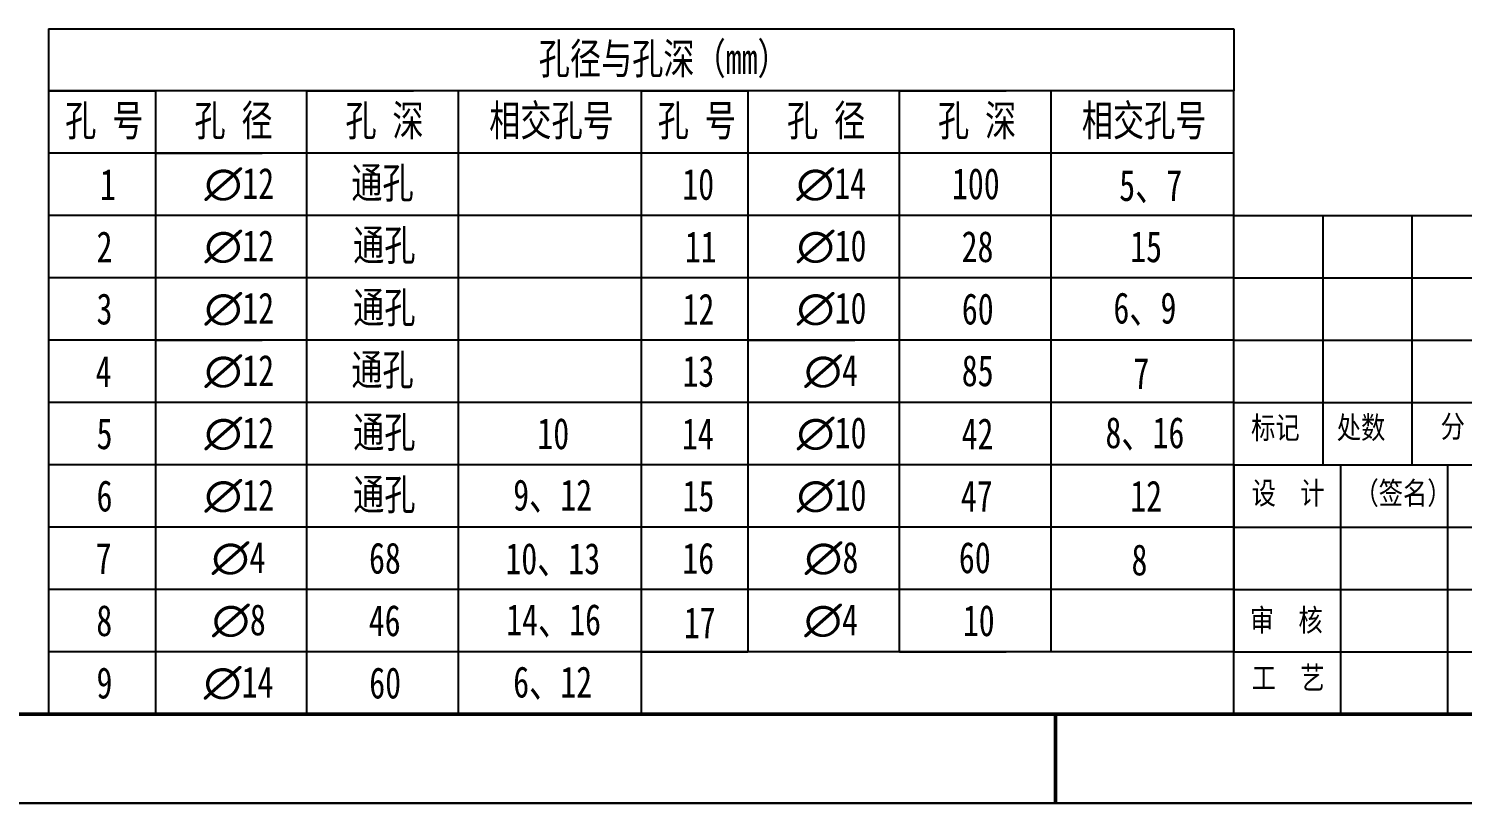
# Model space of a CAD drawing. Header units: millimetres. Extents: x 786 to 1206, y 249 to 546.
# Drawn here: x 880.5 to 1041.5, y 248.9 to 335.9 of the extents above; entities that cross this region are included whole.
import ezdxf

# ---------------------------------------------------------------- set-up
doc = ezdxf.new("R2010")
doc.units = ezdxf.units.MM
doc.layers.add('总内框线', color=7, linetype='Continuous', lineweight=50)
doc.layers.add('总外框线', color=7, linetype='Continuous', lineweight=30)
doc.styles.add('陈杰（2）', font='gbenor.shx', dxfattribs={"width": 0.8, "bigfont": 'gbcbig.shx'})

msp = doc.modelspace()

# ---------------------------------------------------------------- linework, layer by layer
for p, q in [((882.7615, 335.9074), (1015.8448, 335.9074)), ((882.7615, 335.9074), (882.7615, 258.9074)), ((1015.8448, 335.9074), (1015.8448, 328.9074)), ((949.3031, 328.9074), (882.7615, 328.9074)), ((882.7615, 328.9074), (894.7615, 328.9074)), ((949.3031, 328.9074), (882.7615, 328.9074)), ((882.7615, 328.9074), (894.7615, 328.9074)), ((894.7615, 328.9074), (894.7615, 300.9074)), ((911.7615, 300.9074), (911.7615, 328.9074)), ((911.7615, 328.9074), (923.7615, 328.9074)), ((911.7615, 328.9074), (923.7615, 328.9074)), ((928.7615, 328.9074), (928.7615, 300.9074)), ((949.3031, 328.9074), (949.3031, 300.9074)), ((1015.8448, 328.9074), (949.3031, 328.9074)), ((949.3031, 328.9074), (961.3031, 328.9074)), ((1015.8448, 328.9074), (949.3031, 328.9074)), ((949.3031, 328.9074), (961.3031, 328.9074)), ((961.3031, 328.9074), (961.3031, 300.9074)), ((978.3031, 300.9074), (978.3031, 328.9074)), ((978.3031, 328.9074), (990.3031, 328.9074)), ((978.3031, 328.9074), (990.3031, 328.9074)), ((995.3031, 328.9074), (995.3031, 300.9074)), ((1015.8448, 258.9074), (1015.8448, 328.9074)), ((1015.8448, 321.9074), (882.7615, 321.9074)), ((894.7615, 321.9074), (906.7615, 321.9074)), ((949.3031, 314.9074), (882.7615, 314.9074)), ((1015.8448, 314.9074), (949.3031, 314.9074)), ((1015.8448, 314.9074), (1195.8448, 314.9074)), ((1015.8448, 258.9074), (1015.8448, 314.9074)), ((1025.8448, 314.9074), (1025.8448, 286.9074)), ((1035.8448, 314.9074), (1035.8448, 286.9074)), ((949.3031, 307.9074), (882.7615, 307.9074)), ((894.7615, 307.9074), (894.7615, 279.9074)), ((911.7615, 279.9074), (911.7615, 307.9074)), ((928.7615, 307.9074), (928.7615, 279.9074)), ((1015.8448, 307.9074), (949.3031, 307.9074)), ((949.3031, 307.9074), (949.3031, 279.9074)), ((949.3031, 307.9074), (949.3031, 279.9074)), ((961.3031, 307.9074), (961.3031, 279.9074)), ((978.3031, 279.9074), (978.3031, 307.9074)), ((995.3031, 307.9074), (995.3031, 279.9074)), ((1015.8448, 307.9074), (1095.8448, 307.9074)), ((949.3031, 300.9074), (882.7615, 300.9074)), ((894.7615, 300.9074), (906.7615, 300.9074)), ((1015.8448, 300.9074), (949.3031, 300.9074)), ((961.3031, 300.9074), (973.3031, 300.9074)), ((1015.8448, 300.9074), (1095.8448, 300.9074)), ((949.3031, 293.9074), (882.7615, 293.9074)), ((1015.8448, 293.9074), (949.3031, 293.9074)), ((1015.8448, 293.9074), (1095.8448, 293.9074)), ((949.3031, 286.9074), (882.7615, 286.9074)), ((894.7615, 286.9074), (894.7615, 258.9074)), ((911.7615, 258.9074), (911.7615, 286.9074)), ((928.7615, 286.9074), (928.7615, 258.9074)), ((949.3031, 286.9074), (949.3031, 258.9074)), ((1015.8448, 286.9074), (949.3031, 286.9074)), ((961.3031, 286.9074), (961.3031, 265.9074)), ((978.3031, 265.9074), (978.3031, 286.9074)), ((995.3031, 286.9074), (995.3031, 265.9074)), ((1015.8448, 286.9074), (1145.8448, 286.9074)), ((1015.8448, 286.9074), (1015.8448, 265.9074)), ((1027.8448, 286.9074), (1027.8448, 258.9074)), ((1039.8448, 286.9074), (1039.8448, 258.9074)), ((1015.8448, 279.9074), (882.7615, 279.9074)), ((1015.8448, 279.9074), (1095.8448, 279.9074)), ((1015.8448, 272.9074), (1015.8448, 279.9074)), ((949.3031, 272.9074), (882.7615, 272.9074)), ((1015.8448, 272.9074), (949.3031, 272.9074)), ((1015.8448, 272.9074), (1095.8448, 272.9074)), ((949.3031, 265.9074), (882.7615, 265.9074)), ((1015.8448, 265.9074), (949.3031, 265.9074)), ((949.3031, 265.9074), (961.3031, 265.9074)), ((1015.8448, 265.9074), (949.3031, 265.9074)), ((978.3031, 265.9074), (990.3031, 265.9074)), ((1015.8448, 265.9074), (1095.8448, 265.9074)), ((882.7615, 258.9074), (1015.8448, 258.9074)), ((1195.8448, 258.9074), (1015.8448, 258.9074))]:
    msp.add_line(p, q)
at = {"layer": '总内框线'}
for p, q in [((1195.8448, 258.9074), (795.8448, 258.9074)), ((995.8448, 248.9074), (995.8448, 258.9074))]:
    msp.add_line(p, q, dxfattribs=at)
at = {"layer": '总外框线'}
msp.add_line((1205.8448, 248.9074), (785.8448, 248.9074), dxfattribs=at)

# ---------------------------------------------------------------- texts
at = {"char_height": 3.5}
for s, width, heights, insert, attachment_point in [('\\A1;{\\fHYSWLongFangSong|b0|i0|c134|p2;孔径与孔深（mm）}', 135.083304, [7], (951.8426, 332.3195), 5), ('\\pi1.86853;{\\fHYSWLongFangSong|b0|i0|c134|p2;孔 号}', 12, [0], (882.7615, 325.4074), 4), ('\\pi4.38322;{\\fHYSWLongFangSong|b0|i0|c134|p2;孔 径}', 17, [0], (894.7615, 325.4074), 4), ('\\pi4.33916;{\\fHYSWLongFangSong|b0|i0|c134|p2;孔 深}', 17, [0], (911.7615, 325.4074), 4), ('\\pi3.48621;{\\fHYSWLongFangSong|b0|i0|c134|p2;相交孔号}', 20.541652, [0], (928.7615, 325.4074), 4), ('\\pi1.86853;{\\fHYSWLongFangSong|b0|i0|c134|p2;孔 号}', 12, [0], (949.3031, 325.4074), 4), ('\\pi4.38322;{\\fHYSWLongFangSong|b0|i0|c134|p2;孔 径}', 17, [0], (961.3031, 325.4074), 4), ('\\pi4.33916;{\\fHYSWLongFangSong|b0|i0|c134|p2;孔 深}', 17, [0], (978.3031, 325.4074), 4), ('\\pi3.48621;{\\fHYSWLongFangSong|b0|i0|c134|p2;相交孔号}', 20.541652, [0], (995.3031, 325.4074), 4), ('{\\fHYSWLongFangSong|b0|i0|c134|p2;通孔}', 17, [0], (920.2615, 318.4074), 5), ('\\pi5.79196;{\\fHYSWLongFangSong|b0|i0|c134|p2;1}', 12, [0], (882.7615, 318.4074), 4), ('\\pi5.50175;{\\fISOCPEUR|b0|i0|c0|p34;∅\\fHYSWLongFangSong|b0|i0|c134|p2;12}', 17, [0], (894.7615, 318.4074), 4), ('\\pi4.62692;{\\fHYSWLongFangSong|b0|i0|c134|p2;10}', 12, [0], (949.3031, 318.4074), 4), ('\\pi5.42832;{\\fISOCPEUR|b0|i0|c0|p34;∅\\fHYSWLongFangSong|b0|i0|c134|p2;14}', 17, [0], (961.3031, 318.4074), 4), ('\\pi6.24825;{\\fHYSWLongFangSong|b0|i0|c134|p2;100}', 17, [0], (977.9628, 318.47), 4), ('\\pi6.96418;{\\fHYSWLongFangSong|b0|i0|c134|p2;5、7}', 20.541652, [0], (996.0231, 318.1778), 4), ('\\pi5.3979;{\\fHYSWLongFangSong|b0|i0|c134|p2;2}', 12, [3.5], (882.7615, 311.4074), 4), ('\\pi5.50175;{\\fISOCPEUR|b0|i0|c0|p34;∅\\fHYSWLongFangSong|b0|i0|c134|p2;12}', 17, [0], (894.7615, 311.4074), 4), ('\\pi5.20804;{\\fHYSWLongFangSong|b0|i0|c134|p2;通孔}', 17, [0], (911.7615, 311.4074), 4), ('\\pi4.91329;{\\fHYSWLongFangSong|b0|i0|c134|p2;11}', 12, [3.5], (949.3031, 311.4074), 4), ('\\pi5.47483;{\\fISOCPEUR|b0|i0|c0|p34;∅\\fHYSWLongFangSong|b0|i0|c134|p2;10}', 17, [0], (961.3031, 311.4074), 4), ('\\pi6.99231;{\\fHYSWLongFangSong|b0|i0|c134|p2;28}', 17, [0], (978.3031, 311.4074), 4), ('\\pi8.91978;{\\fHYSWLongFangSong|b0|i0|c134|p2;15}', 20.541652, [0], (995.3031, 311.4074), 4), ('\\pi5.39301;{\\fHYSWLongFangSong|b0|i0|c134|p2;3}', 12, [0], (882.7615, 304.4074), 4), ('\\pi5.50175;{\\fISOCPEUR|b0|i0|c0|p34;∅\\fHYSWLongFangSong|b0|i0|c134|p2;12}', 17, [0], (894.7615, 304.4074), 4), ('\\pi5.20804;{\\fHYSWLongFangSong|b0|i0|c134|p2;通孔}', 17, [0], (911.7615, 304.4074), 4), ('\\pi4.65385;{\\fHYSWLongFangSong|b0|i0|c134|p2;12}', 12, [0], (949.3031, 304.4074), 4), ('\\pi5.47483;{\\fISOCPEUR|b0|i0|c0|p34;∅\\fHYSWLongFangSong|b0|i0|c134|p2;10}', 17, [0], (961.3031, 304.4074), 4), ('\\pi7.01678;{\\fHYSWLongFangSong|b0|i0|c134|p2;60}', 17, [0], (978.3031, 304.4074), 4), ('\\pi7.03516;{\\fHYSWLongFangSong|b0|i0|c134|p2;6、9}', 20.541652, [0], (995.3031, 304.4074), 4), ('{\\fHYSWLongFangSong|b0|i0|c134|p2;通孔}', 17, [0], (920.2615, 297.4074), 5), ('\\pi5.28776;{\\fHYSWLongFangSong|b0|i0|c134|p2;4}', 12, [0], (882.7615, 297.4074), 4), ('\\pi5.50175;{\\fISOCPEUR|b0|i0|c0|p34;∅\\fHYSWLongFangSong|b0|i0|c134|p2;12}', 17, [0], (894.7615, 297.4074), 4), ('\\pi4.64406;{\\fHYSWLongFangSong|b0|i0|c134|p2;13}', 12, [0], (949.3031, 297.4074), 4), ('\\pi6.30699;{\\fISOCPEUR|b0|i0|c0|p34;∅\\fHYSWLongFangSong|b0|i0|c134|p2;4}', 17, [0], (961.3031, 297.4074), 4), ('\\pi7.01678;{\\fHYSWLongFangSong|b0|i0|c134|p2;85}', 17, [0], (978.2929, 297.471), 4), ('\\pi9.56838;{\\fHYSWLongFangSong|b0|i0|c134|p2;7}', 20.541652, [0], (995.0136, 297.1842), 4), ('\\pi5.3979;{\\fHYSWLongFangSong|b0|i0|c134|p2;5}', 12, [3.5], (882.7615, 290.4074), 4), ('\\pi5.50175;{\\fISOCPEUR|b0|i0|c0|p34;∅\\fHYSWLongFangSong|b0|i0|c134|p2;12}', 17, [0], (894.7615, 290.4074), 4), ('\\pi5.20804;{\\fHYSWLongFangSong|b0|i0|c134|p2;通孔}', 17, [0], (911.7615, 290.4074), 4), ('\\pi8.89775;{\\fHYSWLongFangSong|b0|i0|c134|p2;10}', 20.541652, [0], (928.7615, 290.4074), 4), ('\\pi4.58042;{\\fHYSWLongFangSong|b0|i0|c134|p2;14}', 12, [3.5], (949.3031, 290.4074), 4), ('\\pi5.47483;{\\fISOCPEUR|b0|i0|c0|p34;∅\\fHYSWLongFangSong|b0|i0|c134|p2;10}', 17, [0], (961.3031, 290.4074), 4), ('\\pi6.98252;{\\fHYSWLongFangSong|b0|i0|c134|p2;42}', 17, [0], (978.3031, 290.4074), 4), ('\\pi6.13936;{\\fHYSWLongFangSong|b0|i0|c134|p2;8、16}', 20.541652, [0], (995.3031, 290.4074), 4), ('\\pi5.3979;{\\fHYSWLongFangSong|b0|i0|c134|p2;6}', 12, [0], (882.7615, 283.4074), 4), ('\\pi5.50175;{\\fISOCPEUR|b0|i0|c0|p34;∅\\fHYSWLongFangSong|b0|i0|c134|p2;12}', 17, [0], (894.7615, 283.4074), 4), ('\\pi5.20804;{\\fHYSWLongFangSong|b0|i0|c134|p2;通孔}', 17, [0], (911.7615, 283.4074), 4), ('\\pi6.18097;{\\fHYSWLongFangSong|b0|i0|c134|p2;9、12}', 20.541652, [0], (928.7615, 283.4074), 4), ('\\pi4.64895;{\\fHYSWLongFangSong|b0|i0|c134|p2;15}', 12, [0], (949.3031, 283.4074), 4), ('\\pi5.47483;{\\fISOCPEUR|b0|i0|c0|p34;∅\\fHYSWLongFangSong|b0|i0|c134|p2;10}', 17, [0], (961.3031, 283.4074), 4), ('\\pi6.9042;{\\fHYSWLongFangSong|b0|i0|c134|p2;47}', 17, [0], (978.3031, 283.4074), 4), ('\\pi8.92467;{\\fHYSWLongFangSong|b0|i0|c134|p2;12}', 20.541652, [0], (995.3031, 283.4074), 4), ('\\pi5.29755;{\\fHYSWLongFangSong|b0|i0|c134|p2;7}', 12, [0], (882.7615, 276.4074), 4), ('\\pi6.30699;{\\fISOCPEUR|b0|i0|c0|p34;∅\\fHYSWLongFangSong|b0|i0|c134|p2;4}', 17, [0], (894.7615, 276.4074), 4), ('\\pi7.01678;{\\fHYSWLongFangSong|b0|i0|c134|p2;68}', 17, [0], (911.7376, 276.4231), 4), ('\\pi5.40509;{\\fHYSWLongFangSong|b0|i0|c134|p2;10、13}', 20.541652, [0], (928.666, 276.2586), 4), ('\\pi4.63182;{\\fHYSWLongFangSong|b0|i0|c134|p2;16}', 12, [0], (949.3031, 276.4074), 4), ('\\pi6.3535;{\\fISOCPEUR|b0|i0|c0|p34;∅\\fHYSWLongFangSong|b0|i0|c134|p2;8}', 17, [0], (961.3031, 276.4074), 4), ('\\pi7.01678;{\\fHYSWLongFangSong|b0|i0|c134|p2;60}', 17, [0], (977.9695, 276.4803), 4), ('\\pi7.87098;{\\fHYSWLongFangSong|b0|i0|c134|p2;8}', 17, [0], (996.4993, 276.2275), 4), ('\\pi5.37098;{\\fHYSWLongFangSong|b0|i0|c134|p2;8}', 12, [3.5], (882.7615, 269.4074), 4), ('\\pi6.3535;{\\fISOCPEUR|b0|i0|c0|p34;∅\\fHYSWLongFangSong|b0|i0|c134|p2;8}', 17, [0], (894.7615, 269.4074), 4), ('\\pi6.96049;{\\fHYSWLongFangSong|b0|i0|c134|p2;46}', 17, [0], (911.7615, 269.4074), 4), ('\\pi5.39285;{\\fHYSWLongFangSong|b0|i0|c134|p2;14、16}', 20.541652, [0], (928.7615, 269.4074), 4), ('{\\fHYSWLongFangSong|b0|i0|c134|p2;17}', 12, [3.5], (954.0969, 269.1845), 4), ('\\pi6.30699;{\\fISOCPEUR|b0|i0|c0|p34;∅\\fHYSWLongFangSong|b0|i0|c134|p2;4}', 17, [0], (961.3031, 269.4074), 4), ('\\pi7.12692;{\\fHYSWLongFangSong|b0|i0|c134|p2;10}', 17, [0], (978.3031, 269.4074), 4), ('\\pi5.39056;{\\fHYSWLongFangSong|b0|i0|c134|p2;9}', 12, [0], (882.7615, 262.4074), 4), ('\\pi5.42832;{\\fISOCPEUR|b0|i0|c0|p34;∅\\fHYSWLongFangSong|b0|i0|c134|p2;14}', 17, [0], (894.7615, 262.4074), 4), ('\\pi7.01678;{\\fHYSWLongFangSong|b0|i0|c134|p2;60}', 17, [0], (911.7615, 262.4074), 4), ('\\pi6.18341;{\\fHYSWLongFangSong|b0|i0|c134|p2;6、12}', 20.541652, [0], (928.7615, 262.4074), 4)]:
    msp.add_mtext_dynamic_manual_height_columns(s, width=width, gutter_width=17.5, heights=heights, dxfattribs=dict(at, insert=insert, attachment_point=attachment_point))
at = {"char_height": 2.5, "width": 93.019286, "attachment_point": 1, "style": '陈杰（2）'}
for s, insert in [('{\\fSimSun|b0|i0|c134|p2;标记}', (1017.7996, 292.348)), ('{\\fSimSun|b0|i0|c134|p2;处数}', (1027.4208, 292.3629)), ('{\\fSimSun|b0|i0|c134|p2;分\u3000区}', (1039.0817, 292.487)), ('{\\fSimSun|b0|i0|c134|p2;设\u3000计}', (1017.8591, 285.0075)), ('{\\fSimSun|b0|i0|c134|p2;（签名）}', (1029.4011, 285.0075)), ('{\\fSimSun|b0|i0|c134|p2;审\u3000核}', (1017.6551, 270.7388)), ('{\\fSimSun|b0|i0|c134|p2;工\u3000艺}', (1017.8591, 264.2526))]:
    msp.add_mtext(s, dxfattribs=dict(at, insert=insert))

doc.saveas('drawing.dxf')
